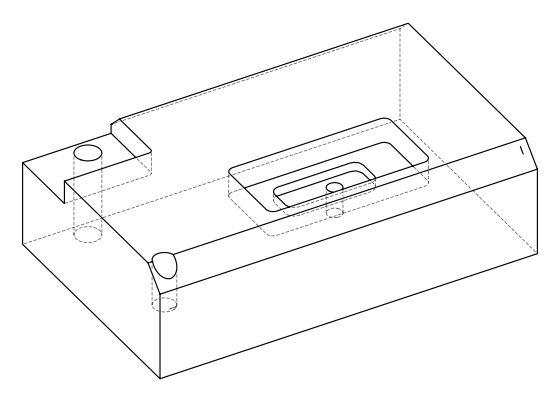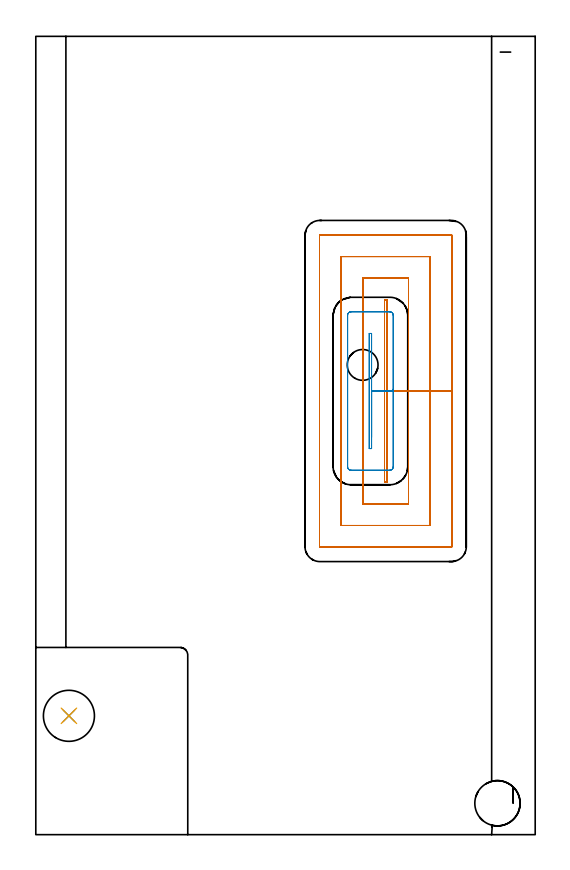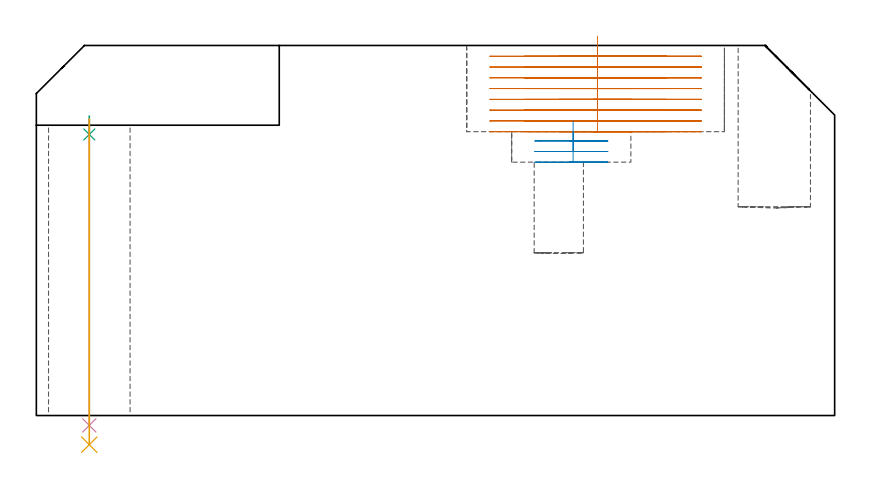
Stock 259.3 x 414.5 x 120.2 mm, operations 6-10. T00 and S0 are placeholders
(PLAN: 10 operations, 7 tool changes, 144 min)
(1 INDEXABLE_INSERT_DRILL_BLIND_HOLE_FROM_SOLID | STEP1POCKET | NXT0302_018 | 0.22 min | 22756 mm3)
(2 INDEXABLE_INSERT_DRILL_BLIND_HOLE_FROM_SOLID_1 | STEP1POCKET_1 | NXT0302_003 | 0.14 min | 13525 mm3)
(3 AREA_MILL | FG_CHAMFER_SURFACE | UGT0205_001 | 26.47 min | 104022 mm3)
(4 AREA_MILL_1 | FG_CHAMFER_SURFACE_1 | UGT0205_001 | 15.49 min | 39494 mm3)
(5 MILL_CORNER_NOTCH_RECTANGULAR | CORNER_NOTCH_RECTANGULAR | NXT0201_008 | Follow Part, ap 1.5, ae 75% | 76.09 min | 197639 mm3)
(6 MILL_RECTANGULAR_POCKET | POCKET_RECTANGULAR_STRAIGHT | UGT0201_133 | Follow Part, ap 3.75, ae 75% | 22.29 min | 408066 mm3)
(7 MILL_RECTANGULAR_POCKET_1 | POCKET_RECTANGULAR_STRAIGHT_1 | UGT0201_133 | Follow Part, ap 3.75, ae 75% | 2.37 min | 34599 mm3)
(8 SPOT_DRILL | STEP1HOLE | NXT0321_9005460120000 | 0.05 min | 132 mm3)
(9 DRILL_THROUGH_HOLE_INTO_CENTER | STEP1HOLE | NXT0301_065 | 0.4 min | 6388 mm3)
(10 DRILL_TO_ENLARGE_THROUGH_HOLE | STEP1HOLE | UGT0301_388 | 0.43 min | 45456 mm3)
(TOOL NXT0302_018 | Index. Insert Drill 23.5mm [880-D2350L25-03] | D23.5 PA176 FL71 Z2)
(TOOL NXT0302_003 | Index. Insert Drill 16mm [880-D1600L20-05] | D16 PA176 FL80 Z2)
(TOOL UGT0205_001 | Chamfer Mill 20 x 3 x 45 deg. | D20 FL50 Z2)
(TOOL NXT0201_008 | ENDMILL 6mm [2P460-0600-NA 1630] | D6 FL26 Z6)
(TOOL UGT0201_133 | Carbide End Mill 15.0 | D15 FL30 Z4)
(TOOL NXT0321_9005460120000 | NC Spot Drill, 142deg, 12mm, Carbide, Uncoated | D12 PA142 FL30 Z2)
(TOOL NXT0301_065 | Carbide Drill 9.4mm [860.1-0940-075A1-MM 2214] | D9.4 PA140 FL98 Z2)
(TOOL UGT0301_388 | Twist Drill 26.5 mm | D26.5 PA118 FL165 Z2)
(OP 6 MILL_RECTANGULAR_POCKET)
G17 G21 G94 G90
T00 M6
G54
G17 G0 G90 X182.25 Y206.092 S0 M3
G43 Z130.2 H0
Z123.2
G94 G1 Y230.35 Z116.7 F250.
Y277.65 F500.
X181.05
Y183.05
X182.25
Y230.35
X193.5
Y288.9
X169.8
Y171.8
X193.5
Y230.35
X204.75
Y300.15
X158.55
Y160.55
X204.75
Y230.35
X216.
Y311.2
G3 X215.8 Y311.4 R0.2
G1 X147.5
G3 X147.3 Y311.2 R0.2
G1 Y149.5
G3 X147.5 Y149.3 R0.2
G1 X215.8
G3 X216. Y149.5 R0.2
G1 Y230.35
Y231.35
G0 X182.25 Y206.092 Z119.7
G1 Y230.35 Z113.2 F250.
Y277.65 F500.
X181.05
Y183.05
X182.25
Y230.35
X193.5
Y288.9
X169.8
Y171.8
X193.5
Y230.35
X204.75
Y300.15
X158.55
Y160.55
X204.75
Y230.35
X216.
Y311.2
G3 X215.8 Y311.4 R0.2
G1 X147.5
G3 X147.3 Y311.2 R0.2
G1 Y149.5
G3 X147.5 Y149.3 R0.2
G1 X215.8
G3 X216. Y149.5 R0.2
G1 Y230.35
Y231.35
G0 X182.25 Y206.092 Z116.2
G1 Y230.35 Z109.7 F250.
Y277.65 F500.
X181.05
Y183.05
X182.25
Y230.35
X193.5
Y288.9
X169.8
Y171.8
X193.5
Y230.35
X204.75
Y300.15
X158.55
Y160.55
X204.75
Y230.35
X216.
Y311.2
G3 X215.8 Y311.4 R0.2
G1 X147.5
G3 X147.3 Y311.2 R0.2
G1 Y149.5
G3 X147.5 Y149.3 R0.2
G1 X215.8
G3 X216. Y149.5 R0.2
G1 Y230.35
Y231.35
G0 X182.25 Y206.092 Z112.7
G1 Y230.35 Z106.2 F250.
Y277.65 F500.
X181.05
Y183.05
X182.25
Y230.35
X193.5
Y288.9
X169.8
Y171.8
X193.5
Y230.35
X204.75
Y300.15
X158.55
Y160.55
X204.75
Y230.35
X216.
Y311.2
G3 X215.8 Y311.4 R0.2
G1 X147.5
G3 X147.3 Y311.2 R0.2
G1 Y149.5
G3 X147.5 Y149.3 R0.2
G1 X215.8
G3 X216. Y149.5 R0.2
G1 Y230.35
Y231.35
G0 X182.25 Y206.092 Z109.2
G1 Y230.35 Z102.7 F250.
Y277.65 F500.
X181.05
Y183.05
X182.25
Y230.35
X193.5
Y288.9
X169.8
Y171.8
X193.5
Y230.35
X204.75
Y300.15
X158.55
Y160.55
X204.75
Y230.35
X216.
Y311.2
G3 X215.8 Y311.4 R0.2
G1 X147.5
G3 X147.3 Y311.2 R0.2
G1 Y149.5
G3 X147.5 Y149.3 R0.2
G1 X215.8
G3 X216. Y149.5 R0.2
G1 Y230.35
Y231.35
G0 X182.25 Y206.092 Z105.7
G1 Y230.35 Z99.2 F250.
Y277.65 F500.
X181.05
Y183.05
X182.25
Y230.35
X193.5
Y288.9
X169.8
Y171.8
X193.5
Y230.35
X204.75
Y300.15
X158.55
Y160.55
X204.75
Y230.35
X216.
Y311.2
G3 X215.8 Y311.4 R0.2
G1 X147.5
G3 X147.3 Y311.2 R0.2
G1 Y149.5
G3 X147.5 Y149.3 R0.2
G1 X215.8
G3 X216. Y149.5 R0.2
G1 Y230.35
Y231.35
G0 X182.25 Y206.092 Z102.2
G1 Y230.35 Z95.7 F250.
Y277.65 F500.
X181.05
Y183.05
X182.25
Y230.35
X193.5
Y288.9
X169.8
Y171.8
X193.5
Y230.35
X204.75
Y300.15
X158.55
Y160.55
X204.75
Y230.35
X216.
Y311.2
G3 X215.8 Y311.4 R0.2
G1 X147.5
G3 X147.3 Y311.2 R0.2
G1 Y149.5
G3 X147.5 Y149.3 R0.2
G1 X215.8
G3 X216. Y149.5 R0.2
G1 Y230.35
Y231.35
G0 X182.25 Y206.092 Z98.7
G1 Y230.35 Z92.2 F250.
Y277.65 F500.
X181.05
Y183.05
X182.25
Y230.35
X193.5
Y288.9
X169.8
Y171.8
X193.5
Y230.35
X204.75
Y300.15
X158.55
Y160.55
X204.75
Y230.35
X216.
Y311.2
G3 X215.8 Y311.4 R0.2
G1 X147.5
G3 X147.3 Y311.2 R0.2
G1 Y149.5
G3 X147.5 Y149.3 R0.2
G1 X215.8
G3 X216. Y149.5 R0.2
G1 Y230.35
Y231.35
G0 Z130.2
M5
M2
(OP 7 MILL_RECTANGULAR_POCKET_1)
G17 G21 G94 G90
T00 M6
G54
G17 G0 G90 X174.35 Y206.295 S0 M3
G43 Z130.2 H0
Z95.636
G94 G1 Y230.35 Z89.191 F250.
Y260.25 F500.
X173.15
Y200.45
X174.35
Y230.35
X185.6
Y269.7
G3 X183.8 Y271.5 R1.8
G1 X163.7
G3 X161.9 Y269.7 R1.8
G1 Y191.
G3 X163.7 Y189.2 R1.8
G1 X183.8
G3 X185.6 Y191. R1.8
G1 Y230.35
Y231.35
G0 X174.35 Y206.295 Z92.191
G1 Y230.35 Z85.745 F250.
Y260.25 F500.
X173.15
Y200.45
X174.35
Y230.35
X185.6
Y269.7
G3 X183.8 Y271.5 R1.8
G1 X163.7
G3 X161.9 Y269.7 R1.8
G1 Y191.
G3 X163.7 Y189.2 R1.8
G1 X183.8
G3 X185.6 Y191. R1.8
G1 Y230.35
Y231.35
G0 X174.35 Y206.295 Z88.745
G1 Y230.35 Z82.3 F250.
Y260.25 F500.
X173.15
Y200.45
X174.35
Y230.35
X185.6
Y269.7
G3 X183.8 Y271.5 R1.8
G1 X163.7
G3 X161.9 Y269.7 R1.8
G1 Y191.
G3 X163.7 Y189.2 R1.8
G1 X183.8
G3 X185.6 Y191. R1.8
G1 Y230.35
Y231.35
G0 Z130.2
M5
M2
(OP 8 SPOT_DRILL)
G17 G21 G94 G90
T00 M6
G54
G17 G0 G90 X17.2 Y61.7 S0 M3
G43 Z130.2 H0
G94 G81 G98 Z91.3 F250. R97.3
G80
M5
M2
(OP 9 DRILL_THROUGH_HOLE_INTO_CENTER)
G17 G21 G94 G90
T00 M6
G54
G17 G0 G90 X17.2 Y61.7 S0 M3
G43 Z130.2 H1
G94 G73 G98 Z-3.211 F250. Q8.865 R96.3
G80
M5
M2
(OP 10 DRILL_TO_ENLARGE_THROUGH_HOLE)
G17 G21 G94 G90
T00 M6
G54
G17 G0 G90 X17.2 Y61.7 S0 M3
G43 Z130.2 H0
G94 G73 G98 Z-9.461 F250. Q25.94 R96.3
G80
M5
M2
